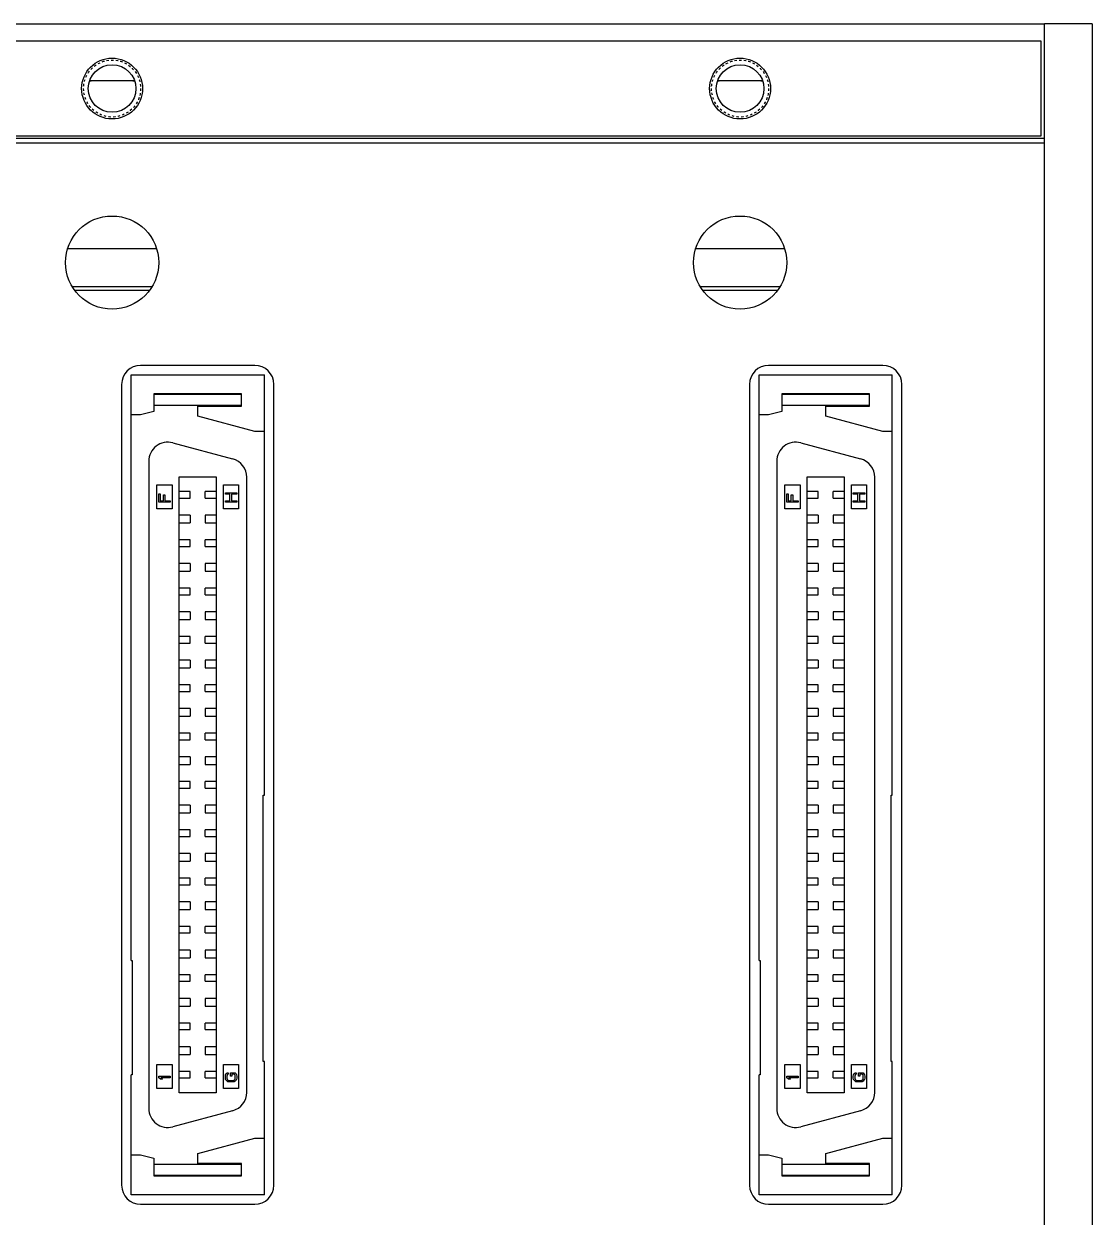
# Model space of a CAD drawing. Header units: inches. Extents: x 1 to 535, y 7 to 137.
# Drawn here: x 476.6 to 532.7, y 74 to 136.8 of the extents above; entities that cross this region are included whole.
import ezdxf

# ---------------------------------------------------------------- set-up
doc = ezdxf.new("R2010")
doc.units = ezdxf.units.IN
doc.header["$LTSCALE"] = 1.21
doc.header["$MEASUREMENT"] = 0
doc.linetypes.add('HIDDEN', pattern=[0.2, 0.1, -0.1])
for name, color, linetype in [('BSE72G_4_002DXF_CONTINUOUS_LINE', 7, 'CONTINUOUS'), ('BSE72G_PCB_ADXF_CONTINUOUS_LINE', 7, 'CONTINUOUS'), ('BSEJ72G_4_001_DXF_HIDDEN_LINE', 7, 'CONTINUOUS'), ('BSEJ72G_4_00DXF_CONTINUOUS_LINE', 7, 'CONTINUOUS'), ('BSMJ712_4_00DXF_CONTINUOUS_LINE', 7, 'CONTINUOUS'), ('TE_1734101_5DXF_CONTINUOUS_LINE', 7, 'CONTINUOUS')]:
    doc.layers.add(name, color=color, linetype=linetype)

msp = doc.modelspace()

# ---------------------------------------------------------------- linework, layer by layer
at = {"layer": 'BSE72G_4_002DXF_CONTINUOUS_LINE', "color": 7, "linetype": 'Continuous'}
for p, q in [((3.203, 130.524), (530.203, 130.524)), ((488.703, 118.824), (482.703, 118.824)), ((521.703, 118.824), (515.703, 118.824)), ((481.703, 117.824), (481.703, 75.724)), ((489.703, 75.724), (489.703, 117.824)), ((514.703, 117.824), (514.703, 75.724)), ((522.703, 75.724), (522.703, 117.824)), ((482.703, 74.724), (488.703, 74.724)), ((515.703, 74.724), (521.703, 74.724))]:
    msp.add_line(p, q, dxfattribs=at)
for centre in [(481.203, 124.224), (514.203, 124.224)]:
    msp.add_circle(centre, 2.45, dxfattribs=at)
for centre, start, end in [((482.703, 117.824), 90, 180), ((488.703, 117.824), 0, 90), ((515.703, 117.824), 90, 180), ((521.703, 117.824), 0, 90), ((482.703, 75.724), 180, 270), ((488.703, 75.724), 270, 0), ((515.703, 75.724), 180, 270), ((521.703, 75.724), 270, 0)]:
    msp.add_arc(centre, 1, start, end, dxfattribs=at)
at = {"layer": 'BSE72G_PCB_ADXF_CONTINUOUS_LINE', "color": 7, "linetype": 'Continuous'}
for p, q in [((479.233, 122.774), (483.173, 122.774)), ((512.233, 122.774), (516.173, 122.774))]:
    msp.add_line(p, q, dxfattribs=at)
at = {"layer": 'BSEJ72G_4_001_DXF_HIDDEN_LINE', "color": 8, "linetype": 'HIDDEN'}
for centre in [(481.203, 133.374), (514.203, 133.374)]:
    msp.add_circle(centre, 1.5, dxfattribs=at)
at = {"layer": 'BSEJ72G_4_00DXF_CONTINUOUS_LINE', "color": 7, "linetype": 'Continuous'}
for p, q in [((3.203, 136.774), (530.203, 136.774)), ((3.403, 135.874), (530.003, 135.874)), ((530.003, 135.874), (530.003, 130.874)), ((482.383, 133.774), (480.022, 133.774)), ((515.383, 133.774), (513.022, 133.774)), ((3.203, 130.774), (530.203, 130.774)), ((530.003, 130.874), (3.403, 130.874)), ((478.876, 124.974), (483.53, 124.974)), ((511.876, 124.974), (516.53, 124.974)), ((479.099, 122.974), (483.306, 122.974)), ((512.099, 122.974), (516.306, 122.974))]:
    msp.add_line(p, q, dxfattribs=at)
for centre, radius in [((481.203, 133.374), 1.6), ((514.203, 133.374), 1.6), ((481.203, 133.374), 1.25), ((514.203, 133.374), 1.25)]:
    msp.add_circle(centre, radius, dxfattribs=at)
for centre, start, end in [((480.196, 132.153), 90.00216, 96.40108), ((482.21, 132.153), 83.59892, 89.99784), ((513.196, 132.153), 90.00216, 96.40108), ((515.21, 132.153), 83.59892, 89.99784)]:
    msp.add_arc(centre, 1.62, start, end, dxfattribs=at)
at = {"layer": 'BSMJ712_4_00DXF_CONTINUOUS_LINE', "color": 7, "linetype": 'Continuous'}
for p, q in [((532.703, 136.774), (530.203, 136.774)), ((530.203, 6.774), (530.203, 136.774)), ((530.203, 6.774), (530.203, 136.774)), ((532.703, 136.774), (532.703, 22.774))]:
    msp.add_line(p, q, dxfattribs=at)
at = {"layer": 'TE_1734101_5DXF_CONTINUOUS_LINE', "color": 7, "linetype": 'Continuous'}
for p, q in [((482.203, 118.324), (489.203, 118.324)), ((482.203, 87.534), (482.203, 118.324)), ((489.203, 96.224), (489.203, 118.324)), ((515.203, 118.324), (522.203, 118.324)), ((515.203, 87.534), (515.203, 118.324)), ((522.203, 96.224), (522.203, 118.324)), ((488.003, 117.329), (483.403, 117.329)), ((483.403, 117.329), (483.403, 116.404)), ((488.003, 116.679), (488.003, 117.329)), ((521.003, 117.329), (516.403, 117.329)), ((516.403, 117.329), (516.403, 116.404)), ((521.003, 116.679), (521.003, 117.329)), ((488.003, 117.29), (483.403, 117.29)), ((488.003, 116.718), (483.403, 116.718)), ((485.703, 116.679), (488.003, 116.679)), ((485.703, 116.157), (485.703, 116.679)), ((521.003, 117.29), (516.403, 117.29)), ((521.003, 116.718), (516.403, 116.718)), ((518.703, 116.679), (521.003, 116.679)), ((518.703, 116.157), (518.703, 116.679)), ((482.703, 116.216), (482.203, 116.216)), ((483.403, 116.404), (482.703, 116.216)), ((488.703, 115.353), (485.703, 116.157)), ((515.703, 116.216), (515.203, 116.216)), ((516.403, 116.404), (515.703, 116.216)), ((521.703, 115.353), (518.703, 116.157)), ((489.203, 115.353), (488.703, 115.353)), ((522.203, 115.353), (521.703, 115.353)), ((484.387, 114.75), (487.537, 113.906)), ((517.387, 114.75), (520.537, 113.906)), ((483.128, 113.784), (483.128, 79.764)), ((516.128, 113.784), (516.128, 79.764)), ((484.728, 112.964), (486.678, 112.964)), ((484.728, 80.584), (484.728, 112.964)), ((486.678, 112.964), (486.678, 80.584)), ((488.278, 80.608), (488.278, 112.94)), ((517.728, 112.964), (519.678, 112.964)), ((517.728, 80.584), (517.728, 112.964)), ((519.678, 112.964), (519.678, 80.584)), ((521.278, 80.608), (521.278, 112.94)), ((483.553, 112.544), (484.353, 112.544)), ((483.553, 111.274), (483.553, 112.544)), ((484.353, 112.544), (484.353, 111.274)), ((487.053, 112.544), (487.853, 112.544)), ((487.053, 111.274), (487.053, 112.544)), ((487.853, 112.544), (487.853, 111.274)), ((516.553, 112.544), (517.353, 112.544)), ((516.553, 111.274), (516.553, 112.544)), ((517.353, 112.544), (517.353, 111.274)), ((520.053, 112.544), (520.853, 112.544)), ((520.053, 111.274), (520.053, 112.544)), ((520.853, 112.544), (520.853, 111.274)), ((483.653, 112.074), (483.729, 112.074)), ((483.653, 111.624), (483.653, 112.074)), ((483.729, 112.074), (483.729, 111.699)), ((483.729, 111.699), (483.895, 111.699)), ((483.895, 112.024), (483.972, 112.024)), ((483.895, 111.699), (483.895, 112.024)), ((483.972, 112.024), (483.972, 111.699)), ((483.972, 111.699), (484.253, 111.699)), ((484.253, 111.699), (484.253, 111.624)), ((485.313, 112.184), (484.728, 112.184)), ((484.728, 111.844), (485.313, 111.844)), ((485.313, 111.844), (485.313, 112.184)), ((486.678, 112.184), (486.093, 112.184)), ((486.093, 111.844), (486.093, 112.184)), ((486.093, 111.844), (486.678, 111.844)), ((487.153, 112.124), (487.753, 112.124)), ((487.153, 112.049), (487.153, 112.124)), ((487.395, 112.049), (487.153, 112.049)), ((487.153, 111.699), (487.395, 111.699)), ((487.153, 111.624), (487.153, 111.699)), ((487.395, 111.699), (487.395, 112.049)), ((487.753, 112.049), (487.472, 112.049)), ((487.472, 112.049), (487.472, 111.699)), ((487.472, 111.699), (487.753, 111.699)), ((487.753, 112.124), (487.753, 112.049)), ((487.753, 111.699), (487.753, 111.624)), ((516.653, 112.074), (516.729, 112.074)), ((516.653, 111.624), (516.653, 112.074)), ((516.729, 112.074), (516.729, 111.699)), ((516.729, 111.699), (516.895, 111.699)), ((516.895, 112.024), (516.972, 112.024)), ((516.895, 111.699), (516.895, 112.024)), ((516.972, 112.024), (516.972, 111.699)), ((516.972, 111.699), (517.253, 111.699)), ((517.253, 111.699), (517.253, 111.624)), ((518.313, 112.184), (517.728, 112.184)), ((517.728, 111.844), (518.313, 111.844)), ((518.313, 111.844), (518.313, 112.184)), ((519.678, 112.184), (519.093, 112.184)), ((519.093, 111.844), (519.093, 112.184)), ((519.093, 111.844), (519.678, 111.844)), ((520.153, 112.124), (520.753, 112.124)), ((520.153, 112.049), (520.153, 112.124)), ((520.395, 112.049), (520.153, 112.049)), ((520.153, 111.699), (520.395, 111.699)), ((520.153, 111.624), (520.153, 111.699)), ((520.395, 111.699), (520.395, 112.049)), ((520.753, 112.049), (520.472, 112.049)), ((520.472, 112.049), (520.472, 111.699)), ((520.472, 111.699), (520.753, 111.699)), ((520.753, 112.124), (520.753, 112.049)), ((520.753, 111.699), (520.753, 111.624)), ((484.353, 111.274), (483.553, 111.274)), ((484.253, 111.624), (483.653, 111.624)), ((487.853, 111.274), (487.053, 111.274)), ((487.753, 111.624), (487.153, 111.624)), ((517.353, 111.274), (516.553, 111.274)), ((517.253, 111.624), (516.653, 111.624)), ((520.853, 111.274), (520.053, 111.274)), ((520.753, 111.624), (520.153, 111.624)), ((485.313, 110.944), (484.728, 110.944)), ((484.728, 110.544), (485.313, 110.544)), ((485.313, 110.944), (485.313, 110.544)), ((486.678, 110.944), (486.093, 110.944)), ((486.093, 110.944), (486.093, 110.544)), ((486.093, 110.544), (486.678, 110.544)), ((518.313, 110.944), (517.728, 110.944)), ((517.728, 110.544), (518.313, 110.544)), ((518.313, 110.944), (518.313, 110.544)), ((519.678, 110.944), (519.093, 110.944)), ((519.093, 110.944), (519.093, 110.544)), ((519.093, 110.544), (519.678, 110.544)), ((485.313, 109.644), (484.728, 109.644)), ((484.728, 109.304), (485.313, 109.304)), ((485.313, 109.304), (485.313, 109.644)), ((486.678, 109.644), (486.093, 109.644)), ((486.093, 109.304), (486.093, 109.644)), ((486.093, 109.304), (486.678, 109.304)), ((518.313, 109.644), (517.728, 109.644)), ((517.728, 109.304), (518.313, 109.304)), ((518.313, 109.304), (518.313, 109.644)), ((519.678, 109.644), (519.093, 109.644)), ((519.093, 109.304), (519.093, 109.644)), ((519.093, 109.304), (519.678, 109.304)), ((485.313, 108.404), (484.728, 108.404)), ((484.728, 108.004), (485.313, 108.004)), ((485.313, 108.404), (485.313, 108.004)), ((486.678, 108.404), (486.093, 108.404)), ((486.093, 108.404), (486.093, 108.004)), ((486.093, 108.004), (486.678, 108.004)), ((518.313, 108.404), (517.728, 108.404)), ((517.728, 108.004), (518.313, 108.004)), ((518.313, 108.404), (518.313, 108.004)), ((519.678, 108.404), (519.093, 108.404)), ((519.093, 108.404), (519.093, 108.004)), ((519.093, 108.004), (519.678, 108.004)), ((485.313, 107.104), (484.728, 107.104)), ((484.728, 106.764), (485.313, 106.764)), ((485.313, 106.764), (485.313, 107.104)), ((486.678, 107.104), (486.093, 107.104)), ((486.093, 106.764), (486.093, 107.104)), ((486.093, 106.764), (486.678, 106.764)), ((518.313, 107.104), (517.728, 107.104)), ((517.728, 106.764), (518.313, 106.764)), ((518.313, 106.764), (518.313, 107.104)), ((519.678, 107.104), (519.093, 107.104)), ((519.093, 106.764), (519.093, 107.104)), ((519.093, 106.764), (519.678, 106.764)), ((485.313, 105.864), (484.728, 105.864)), ((484.728, 105.464), (485.313, 105.464)), ((485.313, 105.864), (485.313, 105.464)), ((486.678, 105.864), (486.093, 105.864)), ((486.093, 105.864), (486.093, 105.464)), ((486.093, 105.464), (486.678, 105.464)), ((518.313, 105.864), (517.728, 105.864)), ((517.728, 105.464), (518.313, 105.464)), ((518.313, 105.864), (518.313, 105.464)), ((519.678, 105.864), (519.093, 105.864)), ((519.093, 105.864), (519.093, 105.464)), ((519.093, 105.464), (519.678, 105.464)), ((485.313, 104.564), (484.728, 104.564)), ((484.728, 104.224), (485.313, 104.224)), ((485.313, 104.224), (485.313, 104.564)), ((486.678, 104.564), (486.093, 104.564)), ((486.093, 104.224), (486.093, 104.564)), ((486.093, 104.224), (486.678, 104.224)), ((518.313, 104.564), (517.728, 104.564)), ((517.728, 104.224), (518.313, 104.224)), ((518.313, 104.224), (518.313, 104.564)), ((519.678, 104.564), (519.093, 104.564)), ((519.093, 104.224), (519.093, 104.564)), ((519.093, 104.224), (519.678, 104.224)), ((485.313, 103.324), (484.728, 103.324)), ((484.728, 102.924), (485.313, 102.924)), ((485.313, 103.324), (485.313, 102.924)), ((486.678, 103.324), (486.093, 103.324)), ((486.093, 103.324), (486.093, 102.924)), ((486.093, 102.924), (486.678, 102.924)), ((518.313, 103.324), (517.728, 103.324)), ((517.728, 102.924), (518.313, 102.924)), ((518.313, 103.324), (518.313, 102.924)), ((519.678, 103.324), (519.093, 103.324)), ((519.093, 103.324), (519.093, 102.924)), ((519.093, 102.924), (519.678, 102.924)), ((485.313, 102.024), (484.728, 102.024)), ((484.728, 101.684), (485.313, 101.684)), ((485.313, 101.684), (485.313, 102.024)), ((486.678, 102.024), (486.093, 102.024)), ((486.093, 101.684), (486.093, 102.024)), ((486.093, 101.684), (486.678, 101.684)), ((518.313, 102.024), (517.728, 102.024)), ((517.728, 101.684), (518.313, 101.684)), ((518.313, 101.684), (518.313, 102.024)), ((519.678, 102.024), (519.093, 102.024)), ((519.093, 101.684), (519.093, 102.024)), ((519.093, 101.684), (519.678, 101.684)), ((485.313, 100.784), (484.728, 100.784)), ((484.728, 100.384), (485.313, 100.384)), ((485.313, 100.784), (485.313, 100.384)), ((486.678, 100.784), (486.093, 100.784)), ((486.093, 100.784), (486.093, 100.384)), ((486.093, 100.384), (486.678, 100.384)), ((518.313, 100.784), (517.728, 100.784)), ((517.728, 100.384), (518.313, 100.384)), ((518.313, 100.784), (518.313, 100.384)), ((519.678, 100.784), (519.093, 100.784)), ((519.093, 100.784), (519.093, 100.384)), ((519.093, 100.384), (519.678, 100.384)), ((485.313, 99.484), (484.728, 99.484)), ((484.728, 99.144), (485.313, 99.144)), ((485.313, 99.144), (485.313, 99.484)), ((486.678, 99.484), (486.093, 99.484)), ((486.093, 99.144), (486.093, 99.484)), ((486.093, 99.144), (486.678, 99.144)), ((518.313, 99.484), (517.728, 99.484)), ((517.728, 99.144), (518.313, 99.144)), ((518.313, 99.144), (518.313, 99.484)), ((519.678, 99.484), (519.093, 99.484)), ((519.093, 99.144), (519.093, 99.484)), ((519.093, 99.144), (519.678, 99.144)), ((485.313, 98.244), (484.728, 98.244)), ((485.313, 98.244), (485.313, 97.844)), ((486.678, 98.244), (486.093, 98.244)), ((486.093, 98.244), (486.093, 97.844)), ((518.313, 98.244), (517.728, 98.244)), ((518.313, 98.244), (518.313, 97.844)), ((519.678, 98.244), (519.093, 98.244)), ((519.093, 98.244), (519.093, 97.844)), ((484.728, 97.844), (485.313, 97.844)), ((486.093, 97.844), (486.678, 97.844)), ((517.728, 97.844), (518.313, 97.844)), ((519.093, 97.844), (519.678, 97.844)), ((485.313, 96.944), (484.728, 96.944)), ((484.728, 96.604), (485.313, 96.604)), ((485.313, 96.604), (485.313, 96.944)), ((486.678, 96.944), (486.093, 96.944)), ((486.093, 96.604), (486.093, 96.944)), ((486.093, 96.604), (486.678, 96.604)), ((518.313, 96.944), (517.728, 96.944)), ((517.728, 96.604), (518.313, 96.604)), ((518.313, 96.604), (518.313, 96.944)), ((519.678, 96.944), (519.093, 96.944)), ((519.093, 96.604), (519.093, 96.944)), ((519.093, 96.604), (519.678, 96.604)), ((489.148, 96.224), (489.203, 96.224)), ((489.148, 82.224), (489.148, 96.224)), ((522.148, 96.224), (522.203, 96.224)), ((522.148, 82.224), (522.148, 96.224)), ((485.313, 95.704), (484.728, 95.704)), ((485.313, 95.704), (485.313, 95.304)), ((486.678, 95.704), (486.093, 95.704)), ((486.093, 95.704), (486.093, 95.304)), ((518.313, 95.704), (517.728, 95.704)), ((518.313, 95.704), (518.313, 95.304)), ((519.678, 95.704), (519.093, 95.704)), ((519.093, 95.704), (519.093, 95.304)), ((484.728, 95.304), (485.313, 95.304)), ((486.093, 95.304), (486.678, 95.304)), ((517.728, 95.304), (518.313, 95.304)), ((519.093, 95.304), (519.678, 95.304)), ((485.313, 94.404), (484.728, 94.404)), ((485.313, 94.064), (485.313, 94.404)), ((486.678, 94.404), (486.093, 94.404)), ((486.093, 94.064), (486.093, 94.404)), ((518.313, 94.404), (517.728, 94.404)), ((518.313, 94.064), (518.313, 94.404)), ((519.678, 94.404), (519.093, 94.404)), ((519.093, 94.064), (519.093, 94.404)), ((484.728, 94.064), (485.313, 94.064)), ((486.093, 94.064), (486.678, 94.064)), ((517.728, 94.064), (518.313, 94.064)), ((519.093, 94.064), (519.678, 94.064)), ((485.313, 93.164), (484.728, 93.164)), ((485.313, 93.164), (485.313, 92.764)), ((486.678, 93.164), (486.093, 93.164)), ((486.093, 93.164), (486.093, 92.764)), ((518.313, 93.164), (517.728, 93.164)), ((518.313, 93.164), (518.313, 92.764)), ((519.678, 93.164), (519.093, 93.164)), ((519.093, 93.164), (519.093, 92.764)), ((484.728, 92.764), (485.313, 92.764)), ((486.093, 92.764), (486.678, 92.764)), ((517.728, 92.764), (518.313, 92.764)), ((519.093, 92.764), (519.678, 92.764)), ((485.313, 91.864), (484.728, 91.864)), ((485.313, 91.524), (485.313, 91.864)), ((486.678, 91.864), (486.093, 91.864)), ((486.093, 91.524), (486.093, 91.864)), ((518.313, 91.864), (517.728, 91.864)), ((518.313, 91.524), (518.313, 91.864)), ((519.678, 91.864), (519.093, 91.864)), ((519.093, 91.524), (519.093, 91.864)), ((484.728, 91.524), (485.313, 91.524)), ((486.093, 91.524), (486.678, 91.524)), ((517.728, 91.524), (518.313, 91.524)), ((519.093, 91.524), (519.678, 91.524)), ((485.313, 90.624), (484.728, 90.624)), ((485.313, 90.624), (485.313, 90.224)), ((486.678, 90.624), (486.093, 90.624)), ((486.093, 90.624), (486.093, 90.224)), ((518.313, 90.624), (517.728, 90.624)), ((518.313, 90.624), (518.313, 90.224)), ((519.678, 90.624), (519.093, 90.624)), ((519.093, 90.624), (519.093, 90.224)), ((484.728, 90.224), (485.313, 90.224)), ((486.093, 90.224), (486.678, 90.224)), ((517.728, 90.224), (518.313, 90.224)), ((519.093, 90.224), (519.678, 90.224)), ((485.313, 89.324), (484.728, 89.324)), ((485.313, 88.984), (485.313, 89.324)), ((486.678, 89.324), (486.093, 89.324)), ((486.093, 88.984), (486.093, 89.324)), ((518.313, 89.324), (517.728, 89.324)), ((518.313, 88.984), (518.313, 89.324)), ((519.678, 89.324), (519.093, 89.324)), ((519.093, 88.984), (519.093, 89.324)), ((484.728, 88.984), (485.313, 88.984)), ((486.093, 88.984), (486.678, 88.984)), ((517.728, 88.984), (518.313, 88.984)), ((519.093, 88.984), (519.678, 88.984)), ((485.313, 88.084), (484.728, 88.084)), ((485.313, 88.084), (485.313, 87.684)), ((486.678, 88.084), (486.093, 88.084)), ((486.093, 88.084), (486.093, 87.684)), ((518.313, 88.084), (517.728, 88.084)), ((518.313, 88.084), (518.313, 87.684)), ((519.678, 88.084), (519.093, 88.084)), ((519.093, 88.084), (519.093, 87.684)), ((482.203, 87.534), (482.258, 87.534)), ((482.258, 87.534), (482.258, 81.534)), ((484.728, 87.684), (485.313, 87.684)), ((486.093, 87.684), (486.678, 87.684)), ((515.203, 87.534), (515.258, 87.534)), ((515.258, 87.534), (515.258, 81.534)), ((517.728, 87.684), (518.313, 87.684)), ((519.093, 87.684), (519.678, 87.684)), ((485.313, 86.784), (484.728, 86.784)), ((485.313, 86.444), (485.313, 86.784)), ((486.678, 86.784), (486.093, 86.784)), ((486.093, 86.444), (486.093, 86.784)), ((518.313, 86.784), (517.728, 86.784)), ((518.313, 86.444), (518.313, 86.784)), ((519.678, 86.784), (519.093, 86.784)), ((519.093, 86.444), (519.093, 86.784)), ((484.728, 86.444), (485.313, 86.444)), ((486.093, 86.444), (486.678, 86.444)), ((517.728, 86.444), (518.313, 86.444)), ((519.093, 86.444), (519.678, 86.444)), ((485.313, 85.544), (484.728, 85.544)), ((485.313, 85.544), (485.313, 85.144)), ((486.678, 85.544), (486.093, 85.544)), ((486.093, 85.544), (486.093, 85.144)), ((518.313, 85.544), (517.728, 85.544)), ((518.313, 85.544), (518.313, 85.144)), ((519.678, 85.544), (519.093, 85.544)), ((519.093, 85.544), (519.093, 85.144)), ((484.728, 85.144), (485.313, 85.144)), ((486.093, 85.144), (486.678, 85.144)), ((517.728, 85.144), (518.313, 85.144)), ((519.093, 85.144), (519.678, 85.144)), ((485.313, 84.244), (484.728, 84.244)), ((485.313, 83.904), (485.313, 84.244)), ((486.678, 84.244), (486.093, 84.244)), ((486.093, 83.904), (486.093, 84.244)), ((518.313, 84.244), (517.728, 84.244)), ((518.313, 83.904), (518.313, 84.244)), ((519.678, 84.244), (519.093, 84.244)), ((519.093, 83.904), (519.093, 84.244)), ((484.728, 83.904), (485.313, 83.904)), ((486.093, 83.904), (486.678, 83.904)), ((517.728, 83.904), (518.313, 83.904)), ((519.093, 83.904), (519.678, 83.904)), ((485.313, 83.004), (484.728, 83.004)), ((485.313, 83.004), (485.313, 82.604)), ((486.678, 83.004), (486.093, 83.004)), ((486.093, 83.004), (486.093, 82.604)), ((518.313, 83.004), (517.728, 83.004)), ((518.313, 83.004), (518.313, 82.604)), ((519.678, 83.004), (519.093, 83.004)), ((519.093, 83.004), (519.093, 82.604)), ((484.728, 82.604), (485.313, 82.604)), ((486.093, 82.604), (486.678, 82.604)), ((489.203, 82.224), (489.148, 82.224)), ((489.203, 75.224), (489.203, 82.224)), ((517.728, 82.604), (518.313, 82.604)), ((519.093, 82.604), (519.678, 82.604)), ((522.203, 82.224), (522.148, 82.224)), ((522.203, 75.224), (522.203, 82.224)), ((483.553, 82.074), (484.353, 82.074)), ((483.553, 80.804), (483.553, 82.074)), ((484.353, 82.074), (484.353, 80.804)), ((485.313, 81.704), (484.728, 81.704)), ((485.313, 81.364), (485.313, 81.704)), ((486.678, 81.704), (486.093, 81.704)), ((486.093, 81.364), (486.093, 81.704)), ((487.053, 82.074), (487.853, 82.074)), ((487.053, 80.804), (487.053, 82.074)), ((487.165, 81.529), (487.191, 81.579)), ((487.191, 81.579), (487.242, 81.629)), ((487.242, 81.629), (487.306, 81.641)), ((487.268, 81.554), (487.242, 81.516)), ((487.306, 81.566), (487.268, 81.554)), ((487.306, 81.641), (487.306, 81.566)), ((487.421, 81.641), (487.612, 81.641)), ((487.421, 81.454), (487.421, 81.641)), ((487.6, 81.566), (487.497, 81.566)), ((487.497, 81.566), (487.497, 81.454)), ((487.638, 81.554), (487.6, 81.566)), ((487.612, 81.641), (487.663, 81.629)), ((487.663, 81.516), (487.638, 81.554)), ((487.663, 81.629), (487.714, 81.579)), ((487.714, 81.579), (487.74, 81.529)), ((487.853, 82.074), (487.853, 80.804)), ((516.553, 82.074), (517.353, 82.074)), ((516.553, 80.804), (516.553, 82.074)), ((517.353, 82.074), (517.353, 80.804)), ((518.313, 81.704), (517.728, 81.704)), ((518.313, 81.364), (518.313, 81.704)), ((519.678, 81.704), (519.093, 81.704)), ((519.093, 81.364), (519.093, 81.704)), ((520.053, 82.074), (520.853, 82.074)), ((520.053, 80.804), (520.053, 82.074)), ((520.165, 81.529), (520.191, 81.579)), ((520.191, 81.579), (520.242, 81.629)), ((520.242, 81.629), (520.306, 81.641)), ((520.268, 81.554), (520.242, 81.516)), ((520.306, 81.566), (520.268, 81.554)), ((520.306, 81.641), (520.306, 81.566)), ((520.421, 81.641), (520.612, 81.641)), ((520.421, 81.454), (520.421, 81.641)), ((520.6, 81.566), (520.497, 81.566)), ((520.497, 81.566), (520.497, 81.454)), ((520.638, 81.554), (520.6, 81.566)), ((520.612, 81.641), (520.663, 81.629)), ((520.663, 81.516), (520.638, 81.554)), ((520.663, 81.629), (520.714, 81.579)), ((520.714, 81.579), (520.74, 81.529)), ((520.853, 82.074), (520.853, 80.804)), ((482.258, 81.534), (482.203, 81.534)), ((482.203, 75.224), (482.203, 81.534)), ((483.653, 81.454), (484.253, 81.454)), ((483.653, 81.379), (483.653, 81.454)), ((483.742, 81.304), (483.653, 81.379)), ((483.844, 81.304), (483.742, 81.304)), ((484.253, 81.379), (483.755, 81.379)), ((483.755, 81.379), (483.844, 81.304)), ((484.253, 81.454), (484.253, 81.379)), ((484.728, 81.364), (485.313, 81.364)), ((486.093, 81.364), (486.678, 81.364)), ((487.153, 81.466), (487.165, 81.529)), ((487.153, 81.354), (487.153, 81.466)), ((487.165, 81.291), (487.153, 81.354)), ((487.191, 81.241), (487.165, 81.291)), ((487.242, 81.191), (487.191, 81.241)), ((487.242, 81.516), (487.229, 81.466)), ((487.229, 81.466), (487.229, 81.354)), ((487.229, 81.354), (487.242, 81.304)), ((487.242, 81.304), (487.268, 81.266)), ((487.293, 81.166), (487.242, 81.191)), ((487.268, 81.266), (487.306, 81.241)), ((487.357, 81.154), (487.293, 81.166)), ((487.306, 81.241), (487.357, 81.229)), ((487.357, 81.229), (487.548, 81.229)), ((487.548, 81.154), (487.357, 81.154)), ((487.497, 81.454), (487.421, 81.454)), ((487.548, 81.229), (487.6, 81.241)), ((487.612, 81.166), (487.548, 81.154)), ((487.6, 81.241), (487.638, 81.266)), ((487.663, 81.191), (487.612, 81.166)), ((487.638, 81.266), (487.663, 81.304)), ((487.676, 81.466), (487.663, 81.516)), ((487.663, 81.304), (487.676, 81.354)), ((487.714, 81.241), (487.663, 81.191)), ((487.676, 81.354), (487.676, 81.466)), ((487.74, 81.291), (487.714, 81.241)), ((487.74, 81.529), (487.753, 81.466)), ((487.753, 81.354), (487.74, 81.291)), ((487.753, 81.466), (487.753, 81.354)), ((515.258, 81.534), (515.203, 81.534)), ((515.203, 75.224), (515.203, 81.534)), ((516.653, 81.454), (517.253, 81.454)), ((516.653, 81.379), (516.653, 81.454)), ((516.742, 81.304), (516.653, 81.379)), ((516.844, 81.304), (516.742, 81.304)), ((517.253, 81.379), (516.755, 81.379)), ((516.755, 81.379), (516.844, 81.304)), ((517.253, 81.454), (517.253, 81.379)), ((517.728, 81.364), (518.313, 81.364)), ((519.093, 81.364), (519.678, 81.364)), ((520.153, 81.466), (520.165, 81.529)), ((520.153, 81.354), (520.153, 81.466)), ((520.165, 81.291), (520.153, 81.354)), ((520.191, 81.241), (520.165, 81.291)), ((520.242, 81.191), (520.191, 81.241)), ((520.242, 81.516), (520.229, 81.466)), ((520.229, 81.466), (520.229, 81.354)), ((520.229, 81.354), (520.242, 81.304)), ((520.242, 81.304), (520.268, 81.266)), ((520.293, 81.166), (520.242, 81.191)), ((520.268, 81.266), (520.306, 81.241)), ((520.357, 81.154), (520.293, 81.166)), ((520.306, 81.241), (520.357, 81.229)), ((520.357, 81.229), (520.548, 81.229)), ((520.548, 81.154), (520.357, 81.154)), ((520.497, 81.454), (520.421, 81.454)), ((520.548, 81.229), (520.6, 81.241)), ((520.612, 81.166), (520.548, 81.154)), ((520.6, 81.241), (520.638, 81.266)), ((520.663, 81.191), (520.612, 81.166)), ((520.638, 81.266), (520.663, 81.304)), ((520.676, 81.466), (520.663, 81.516)), ((520.663, 81.304), (520.676, 81.354)), ((520.714, 81.241), (520.663, 81.191)), ((520.676, 81.354), (520.676, 81.466)), ((520.74, 81.291), (520.714, 81.241)), ((520.74, 81.529), (520.753, 81.466)), ((520.753, 81.354), (520.74, 81.291)), ((520.753, 81.466), (520.753, 81.354)), ((484.353, 80.804), (483.553, 80.804)), ((486.678, 80.584), (484.728, 80.584)), ((487.853, 80.804), (487.053, 80.804)), ((517.353, 80.804), (516.553, 80.804)), ((519.678, 80.584), (517.728, 80.584)), ((520.853, 80.804), (520.053, 80.804)), ((487.537, 79.642), (484.387, 78.798)), ((520.537, 79.642), (517.387, 78.798)), ((485.703, 77.391), (488.703, 78.194)), ((488.703, 78.194), (489.203, 78.194)), ((518.703, 77.391), (521.703, 78.194)), ((521.703, 78.194), (522.203, 78.194)), ((482.203, 77.331), (482.703, 77.331)), ((482.703, 77.331), (483.403, 77.144)), ((485.703, 76.869), (485.703, 77.391)), ((515.203, 77.331), (515.703, 77.331)), ((515.703, 77.331), (516.403, 77.144)), ((518.703, 76.869), (518.703, 77.391)), ((483.403, 77.144), (483.403, 76.219)), ((483.403, 76.83), (488.003, 76.83)), ((488.003, 76.869), (485.703, 76.869)), ((488.003, 76.219), (488.003, 76.869)), ((516.403, 77.144), (516.403, 76.219)), ((516.403, 76.83), (521.003, 76.83)), ((521.003, 76.869), (518.703, 76.869)), ((521.003, 76.219), (521.003, 76.869)), ((483.403, 76.258), (488.003, 76.258)), ((483.403, 76.219), (488.003, 76.219)), ((516.403, 76.258), (521.003, 76.258)), ((516.403, 76.219), (521.003, 76.219)), ((489.203, 75.224), (482.203, 75.224)), ((522.203, 75.224), (515.203, 75.224))]:
    msp.add_line(p, q, dxfattribs=at)
for centre, start, end in [((484.128, 113.784), 75, 180), ((517.128, 113.784), 75, 180), ((487.278, 112.94), 0, 75), ((520.278, 112.94), 0, 75), ((487.278, 80.608), 285, 0), ((520.278, 80.608), 285, 0), ((484.128, 79.764), 180, 285), ((517.128, 79.764), 180, 285)]:
    msp.add_arc(centre, 1, start, end, dxfattribs=at)

doc.saveas('drawing.dxf')
